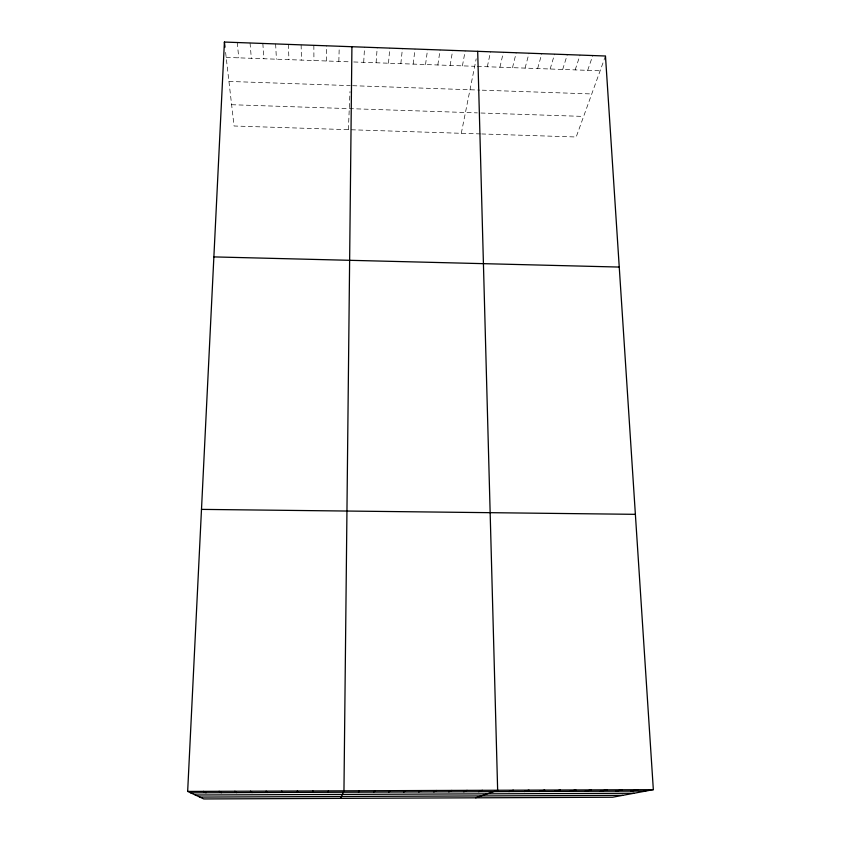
<?xml version="1.0" encoding="UTF-8"?>
<svg xmlns="http://www.w3.org/2000/svg" width="841" height="841" viewBox="0 0 841 841"><rect width="100%" height="100%" fill="white"/><g stroke="black" fill="none" stroke-linecap="round" stroke-linejoin="round"><path stroke-width="0.63" stroke-dasharray="4.21 3.15" d="M326.392 60.994L326.56 45.792M338.839 61.435L339.249 46.255M348.374 129.672L350.003 91.501M363.69 62.329L364.574 47.191M376.085 62.77L377.21 47.653M388.468 63.212L389.835 48.116M400.842 63.653L402.429 48.568M413.194 64.095L415.023 49.03M425.525 64.536L427.585 49.493M437.835 64.978L440.137 49.955M450.135 65.419L452.668 50.418M462.424 65.861L465.189 50.87M461.288 133.298L476.185 58.817M487.317 66.754L490.545 51.806M499.922 67.206L503.391 52.268M512.505 67.658L516.216 52.741M525.078 68.11L529.021 53.214M537.63 68.552L541.804 53.677M550.161 69.004L554.576 54.15M562.682 69.456L567.328 54.612M575.181 69.898L580.059 55.085M587.67 70.35L592.779 55.548M605.478 56.011L576.19 136.988L481.819 133.961M480.537 133.919L234.061 126.003L225.588 52.289M231.611 104.715L477.341 112.883M480.905 113.009L583.622 116.426M228.941 81.43L350.255 85.614M352.663 85.698L479.801 90.092M482.25 90.176L591.749 93.95M226.176 57.398L350.024 61.835M353.756 61.971L474.692 66.302M477.215 66.397L600.127 70.791M237.236 42.523L238.76 57.85M250.05 42.986L251.333 58.302M262.844 43.459L263.885 58.754M275.627 43.932L276.416 59.196M288.389 44.394L288.936 59.648M301.131 44.857L301.435 60.1M313.851 45.33L313.924 60.541"/><path stroke-width="1.26" d="M351.916 46.718L343.958 790.834L340.7 798.372M187.659 791.423L224.41 42.05L605.478 56.011L653.341 789.657L612.595 797.236L203.774 798.95L187.659 791.423L653.341 789.657M328.2 792.296L328.442 790.887M358.487 792.18L359.443 790.771M373.593 792.117L374.907 790.708M388.668 792.064L390.34 790.656M403.733 792.001L405.751 790.593M418.765 791.938L421.131 790.54M433.767 791.886L436.49 790.477M448.758 791.823L451.817 790.424M463.717 791.77L467.123 790.361M478.645 791.707L482.398 790.309M475.628 797.804L497.651 790.246L477.688 51.333M508.889 791.591L513.346 790.193M524.206 791.539L529.01 790.13M539.491 791.476L544.642 790.067M554.745 791.413L560.253 790.014M569.988 791.36L575.833 789.951M585.189 791.297L591.391 789.888M600.379 791.244L606.918 789.836M615.528 791.181L622.424 789.773M630.666 791.129L637.899 789.72M190.655 792.821L645.772 791.066M195.301 794.997L634.03 793.252M199.748 797.079L622.771 795.344M201.483 509.383L635.386 514.335M213.866 256.904L619.249 267.06M203.406 791.36L206.045 792.769M219.123 791.307L221.393 792.706M234.828 791.244L236.731 792.643M250.492 791.181L252.037 792.59M266.134 791.129L267.322 792.527M281.756 791.066L282.576 792.474M297.346 791.003L297.809 792.411M224.41 42.05L224.999 47.17M312.905 790.95L313.01 792.348"/></g></svg>
